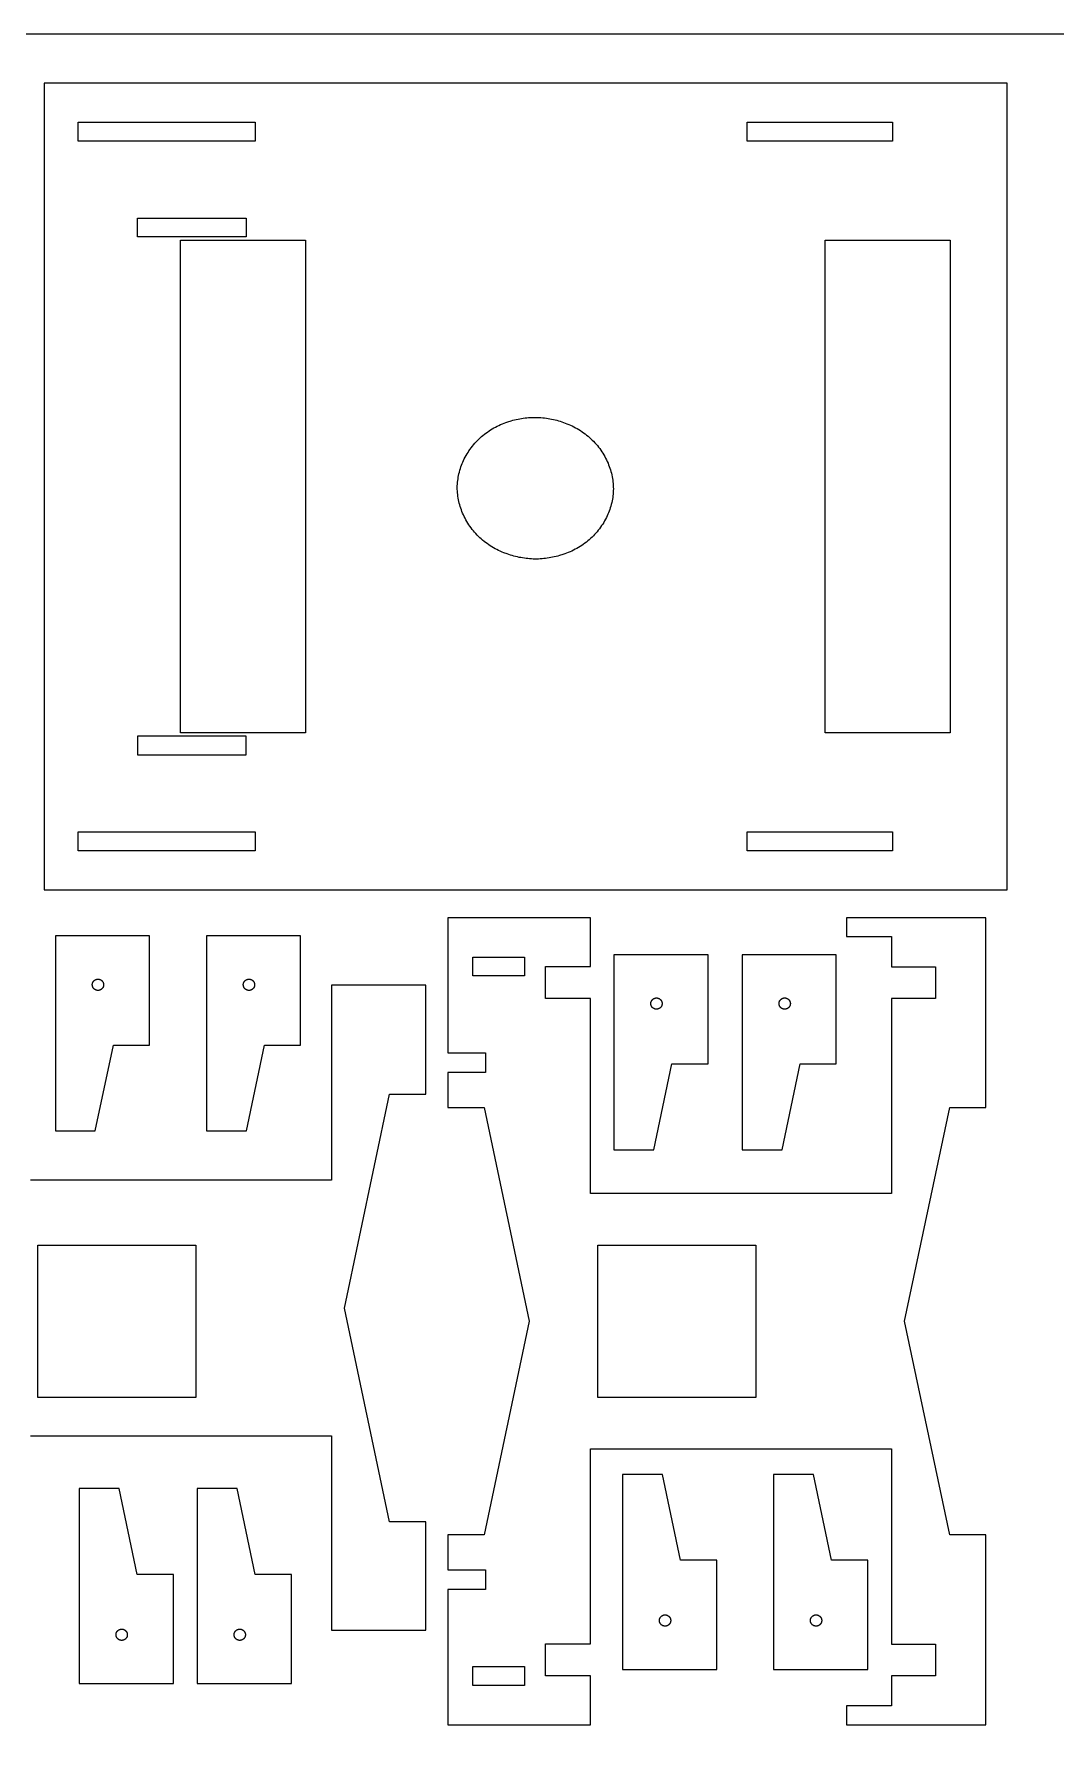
# Model space of a CAD drawing. Header units: metres. Extents: x 121.5 to 181.5, y 3.9 to 48.9.
# Drawn here: x 153.67 to 167.25, y 26.24 to 48.94 of the extents above; entities that cross this region are included whole.
import ezdxf

# ---------------------------------------------------------------- set-up
doc = ezdxf.new("R2010")
doc.units = ezdxf.units.M
doc.header["$LTSCALE"] = 0.001
doc.header["$MEASUREMENT"] = 0
for name, color, linetype, true_color in [('Default', 18, 'Continuous', 0x000000), ('Make2D$visible$lines$body_2', 150, 'Continuous', 0x0098ff), ('Make2D$visible$lines$Default', 18, 'Continuous', 0x000000)]:
    doc.layers.add(name, color=color, linetype=linetype, true_color=true_color)

msp = doc.modelspace()

# ---------------------------------------------------------------- linework, layer by layer
at = {"layer": 'Default'}
msp.add_lwpolyline([(181.478, 3.935), (181.478, 48.935), (121.478, 48.935), (121.478, 3.935)], close=True, dxfattribs=at)
at = {"layer": 'Make2D$visible$lines$body_2'}
for points in [[(159.172, 37.194), (159.172, 35.399)], [(161.069, 37.194), (159.172, 37.194)], [(161.069, 36.545), (161.069, 37.194)], [(164.469, 37.194), (164.469, 36.944)], [(166.321, 37.194), (164.469, 37.194)], [(166.321, 34.672), (166.321, 37.194)], [(164.469, 36.944), (165.069, 36.944)], [(165.069, 36.944), (165.069, 36.544)], [(159.504, 36.672), (160.191, 36.672)], [(159.504, 36.422), (159.504, 36.672)], [(160.191, 36.672), (160.191, 36.422)], [(160.469, 36.545), (161.069, 36.545)], [(160.469, 36.122), (160.469, 36.545)], [(165.069, 36.544), (165.652, 36.544)], [(165.652, 36.544), (165.652, 36.122)], [(160.191, 36.422), (159.504, 36.422)], [(157.626, 36.298), (157.626, 33.706)], [(158.877, 36.298), (157.626, 36.298)], [(158.877, 34.848), (158.877, 36.298)], [(161.069, 36.122), (160.469, 36.122)], [(161.069, 33.53), (161.069, 36.122)], [(165.069, 36.122), (165.069, 33.53)], [(165.652, 36.122), (165.069, 36.122)], [(159.172, 35.399), (159.672, 35.399)], [(159.672, 35.399), (159.672, 35.139)], [(159.172, 35.139), (159.172, 34.672)], [(159.672, 35.139), (159.172, 35.139)], [(157.797, 32.008), (158.397, 34.848)], [(158.397, 34.848), (158.877, 34.848)], [(159.172, 34.672), (159.653, 34.672)], [(159.653, 34.672), (160.253, 31.833)], [(165.241, 31.833), (165.841, 34.672)], [(165.841, 34.672), (166.321, 34.672)], [(157.626, 33.706), (153.626, 33.706)], [(165.069, 33.53), (161.069, 33.53)], [(153.72, 32.844), (155.821, 32.844)], [(153.72, 30.821), (153.72, 32.844)], [(155.821, 32.844), (155.821, 30.821)], [(161.163, 32.844), (163.265, 32.844)], [(161.163, 30.821), (161.163, 32.844)], [(163.265, 32.844), (163.265, 30.821)], [(158.397, 29.169), (157.797, 32.008)], [(160.253, 31.833), (159.653, 28.993)], [(165.841, 28.993), (165.241, 31.833)], [(155.821, 30.821), (153.72, 30.821)], [(163.265, 30.821), (161.163, 30.821)], [(153.626, 30.311), (157.626, 30.311)], [(157.626, 30.311), (157.626, 27.728)], [(161.069, 30.135), (165.069, 30.135)], [(161.069, 27.546), (161.069, 30.135)], [(165.069, 30.135), (165.069, 27.543)], [(158.877, 29.169), (158.397, 29.169)], [(158.877, 27.728), (158.877, 29.169)], [(159.172, 28.993), (159.172, 28.527)], [(159.653, 28.993), (159.172, 28.993)], [(166.321, 28.993), (165.841, 28.993)], [(166.321, 26.471), (166.321, 28.993)], [(159.172, 28.527), (159.672, 28.527)], [(159.672, 28.527), (159.672, 28.267)], [(159.172, 28.267), (159.172, 26.471)], [(159.672, 28.267), (159.172, 28.267)], [(157.626, 27.728), (158.877, 27.728)], [(160.469, 27.546), (161.069, 27.546)], [(160.469, 27.121), (160.469, 27.546)], [(165.069, 27.543), (165.652, 27.543)], [(165.652, 27.543), (165.652, 27.121)], [(159.504, 27.243), (160.191, 27.243)], [(159.504, 26.993), (159.504, 27.243)], [(160.191, 27.243), (160.191, 26.993)], [(161.069, 27.121), (160.469, 27.121)], [(161.069, 26.471), (161.069, 27.121)], [(165.069, 27.121), (165.069, 26.721)], [(165.652, 27.121), (165.069, 27.121)], [(160.191, 26.993), (159.504, 26.993)], [(164.469, 26.721), (164.469, 26.471)], [(165.069, 26.721), (164.469, 26.721)], [(159.172, 26.471), (161.069, 26.471)], [(164.469, 26.471), (166.321, 26.471)]]:
    msp.add_lwpolyline(points, dxfattribs=at)
at = {"layer": 'Make2D$visible$lines$Default'}
for points in [[(166.605, 48.286), (153.806, 48.286)], [(153.806, 48.286), (153.806, 37.563)], [(166.605, 37.563), (166.605, 48.286)], [(154.26, 47.764), (156.61, 47.764)], [(154.26, 47.514), (154.26, 47.764)], [(156.61, 47.764), (156.61, 47.514)], [(163.151, 47.764), (165.079, 47.764)], [(163.151, 47.514), (163.151, 47.764)], [(165.079, 47.764), (165.079, 47.514)], [(156.61, 47.514), (154.26, 47.514)], [(165.079, 47.514), (163.151, 47.514)], [(155.046, 46.49), (156.492, 46.49)], [(155.046, 46.24), (155.046, 46.49)], [(156.492, 46.49), (156.492, 46.24)], [(156.492, 46.24), (155.046, 46.24)], [(155.62, 46.196), (157.281, 46.196)], [(155.62, 39.653), (155.62, 46.196)], [(157.281, 46.196), (157.281, 42.924)], [(164.186, 46.196), (165.847, 46.196)], [(164.186, 39.653), (164.186, 46.196)], [(165.847, 46.196), (165.847, 42.924)], [(157.281, 42.924), (157.281, 39.653)], [(165.847, 42.924), (165.847, 39.653)], [(155.046, 39.608), (155.046, 39.358)], [(156.492, 39.608), (155.046, 39.608)], [(157.281, 39.653), (155.62, 39.653)], [(156.492, 39.358), (156.492, 39.608)], [(165.847, 39.653), (164.186, 39.653)], [(155.046, 39.358), (156.492, 39.358)], [(154.26, 38.335), (156.61, 38.335)], [(154.26, 38.085), (154.26, 38.335)], [(156.61, 38.335), (156.61, 38.085)], [(163.151, 38.335), (165.079, 38.335)], [(163.151, 38.085), (163.151, 38.335)], [(165.079, 38.335), (165.079, 38.085)], [(156.61, 38.085), (154.26, 38.085)], [(165.079, 38.085), (163.151, 38.085)], [(153.806, 37.563), (166.605, 37.563)], [(153.956, 36.953), (153.956, 34.361)], [(155.207, 36.953), (153.956, 36.953)], [(155.207, 35.503), (155.207, 36.953)], [(155.963, 36.953), (155.963, 34.361)], [(157.214, 36.953), (155.963, 36.953)], [(157.214, 35.503), (157.214, 36.953)], [(161.379, 36.703), (161.379, 34.111)], [(162.63, 36.703), (161.379, 36.703)], [(162.63, 35.253), (162.63, 36.703)], [(163.083, 36.703), (163.083, 34.111)], [(164.334, 36.703), (163.083, 36.703)], [(164.334, 35.253), (164.334, 36.703)], [(154.486, 34.361), (154.727, 35.503)], [(154.727, 35.503), (155.207, 35.503)], [(156.493, 34.361), (156.734, 35.503)], [(156.734, 35.503), (157.214, 35.503)], [(161.909, 34.111), (162.15, 35.253)], [(162.15, 35.253), (162.63, 35.253)], [(163.613, 34.111), (163.854, 35.253)], [(163.854, 35.253), (164.334, 35.253)], [(153.956, 34.361), (154.486, 34.361)], [(155.963, 34.361), (156.493, 34.361)], [(161.379, 34.111), (161.909, 34.111)], [(163.083, 34.111), (163.613, 34.111)], [(162.023, 29.798), (161.493, 29.798)], [(161.493, 29.798), (161.493, 27.206)], [(162.264, 28.656), (162.023, 29.798)], [(164.03, 29.798), (163.5, 29.798)], [(163.5, 29.798), (163.5, 27.206)], [(164.271, 28.656), (164.03, 29.798)], [(154.801, 29.609), (154.271, 29.609)], [(154.271, 29.609), (154.271, 27.017)], [(155.043, 28.467), (154.801, 29.609)], [(156.37, 29.609), (155.84, 29.609)], [(155.84, 29.609), (155.84, 27.017)], [(156.612, 28.467), (156.37, 29.609)], [(162.744, 28.656), (162.264, 28.656)], [(162.744, 27.206), (162.744, 28.656)], [(164.751, 28.656), (164.271, 28.656)], [(164.751, 27.206), (164.751, 28.656)], [(155.523, 28.467), (155.043, 28.467)], [(155.523, 27.017), (155.523, 28.467)], [(157.092, 28.467), (156.612, 28.467)], [(157.092, 27.017), (157.092, 28.467)], [(154.271, 27.017), (155.523, 27.017)], [(155.84, 27.017), (157.092, 27.017)], [(161.493, 27.206), (162.744, 27.206)], [(163.5, 27.206), (164.751, 27.206)]]:
    msp.add_lwpolyline(points, dxfattribs=at)
for points in [[(159.297, 42.933), (159.298, 42.956), (159.3, 42.98), (159.302, 43.003), (159.306, 43.026), (159.309, 43.049), (159.314, 43.072), (159.319, 43.094), (159.324, 43.117), (159.33, 43.14), (159.337, 43.162), (159.345, 43.184), (159.352, 43.206), (159.361, 43.228), (159.37, 43.249), (159.38, 43.27), (159.39, 43.291), (159.401, 43.313), (159.413, 43.335), (159.426, 43.357), (159.439, 43.378), (159.452, 43.399), (159.467, 43.42), (159.481, 43.44), (159.497, 43.46), (159.513, 43.479), (159.529, 43.499), (159.546, 43.517), (159.563, 43.535), (159.581, 43.553), (159.599, 43.57), (159.618, 43.587), (159.636, 43.603), (159.656, 43.619), (159.676, 43.634), (159.697, 43.648), (159.718, 43.663), (159.739, 43.676), (159.76, 43.689), (159.782, 43.702), (159.804, 43.714), (159.827, 43.726), (159.85, 43.737), (159.873, 43.747), (159.896, 43.757), (159.919, 43.766), (159.943, 43.775), (159.967, 43.783), (160.013, 43.797), (160.036, 43.804), (160.058, 43.81), (160.081, 43.815), (160.104, 43.82), (160.128, 43.825), (160.151, 43.829), (160.174, 43.832), (160.198, 43.835), (160.221, 43.838), (160.245, 43.84), (160.268, 43.841), (160.292, 43.842), (160.315, 43.843), (160.339, 43.843), (160.362, 43.843), (160.386, 43.842), (160.409, 43.84), (160.433, 43.838), (160.456, 43.836), (160.48, 43.833), (160.503, 43.829), (160.526, 43.825), (160.549, 43.821), (160.573, 43.816), (160.596, 43.81), (160.618, 43.805), (160.641, 43.798), (160.664, 43.791), (160.686, 43.784), (160.708, 43.776), (160.754, 43.759), (160.777, 43.75), (160.8, 43.739), (160.823, 43.729), (160.845, 43.718), (160.868, 43.706), (160.89, 43.693), (160.911, 43.68), (160.933, 43.667), (160.954, 43.653), (160.975, 43.639), (160.995, 43.624), (161.015, 43.608), (161.034, 43.593), (161.054, 43.576), (161.072, 43.56), (161.09, 43.542), (161.108, 43.525), (161.125, 43.506), (161.142, 43.488), (161.158, 43.468), (161.173, 43.449), (161.189, 43.429), (161.203, 43.408), (161.217, 43.387), (161.231, 43.366), (161.244, 43.345), (161.256, 43.323), (161.268, 43.301), (161.279, 43.278), (161.29, 43.256), (161.3, 43.233), (161.308, 43.211), (161.317, 43.19), (161.324, 43.168), (161.332, 43.146), (161.338, 43.124), (161.344, 43.101), (161.35, 43.078), (161.354, 43.055), (161.359, 43.033), (161.362, 43.009), (161.365, 42.986), (161.367, 42.963), (161.369, 42.94), (161.37, 42.917), (161.371, 42.894), (161.37, 42.871), (161.369, 42.848), (161.367, 42.824), (161.365, 42.801), (161.362, 42.778), (161.358, 42.755), (161.354, 42.732), (161.349, 42.71), (161.343, 42.687), (161.337, 42.664), (161.33, 42.642), (161.323, 42.62), (161.315, 42.598), (161.306, 42.576), (161.297, 42.555), (161.288, 42.534), (161.278, 42.513), (161.266, 42.491), (161.255, 42.469), (161.242, 42.447), (161.229, 42.426), (161.215, 42.405), (161.201, 42.384), (161.186, 42.364), (161.171, 42.344), (161.155, 42.324), (161.139, 42.305), (161.122, 42.287), (161.105, 42.268), (161.087, 42.251), (161.069, 42.234), (161.05, 42.217), (161.031, 42.201), (161.012, 42.185), (160.992, 42.17), (160.971, 42.156), (160.95, 42.141), (160.929, 42.128), (160.907, 42.115), (160.885, 42.102), (160.863, 42.09), (160.841, 42.078), (160.818, 42.067), (160.795, 42.057), (160.772, 42.047), (160.748, 42.038), (160.725, 42.029), (160.701, 42.021), (160.655, 42.006), (160.632, 42), (160.609, 41.994), (160.586, 41.989), (160.563, 41.984), (160.54, 41.979), (160.517, 41.975), (160.493, 41.972), (160.47, 41.969), (160.446, 41.966), (160.423, 41.964), (160.399, 41.963), (160.376, 41.961), (160.352, 41.961), (160.329, 41.961), (160.305, 41.961), (160.282, 41.962), (160.258, 41.964), (160.235, 41.966), (160.211, 41.968), (160.188, 41.971), (160.165, 41.975), (160.141, 41.979), (160.118, 41.983), (160.095, 41.988), (160.072, 41.994), (160.049, 41.999), (160.026, 42.006), (160.004, 42.013), (159.982, 42.02), (159.959, 42.028), (159.914, 42.045), (159.891, 42.054), (159.868, 42.064), (159.845, 42.075), (159.822, 42.086), (159.8, 42.098), (159.778, 42.111), (159.756, 42.123), (159.735, 42.137), (159.714, 42.151), (159.693, 42.165), (159.673, 42.18), (159.653, 42.195), (159.633, 42.211), (159.614, 42.227), (159.595, 42.244), (159.577, 42.261), (159.56, 42.279), (159.543, 42.298), (159.526, 42.316), (159.51, 42.335), (159.494, 42.355), (159.479, 42.375), (159.465, 42.396), (159.45, 42.417), (159.437, 42.438), (159.424, 42.459), (159.412, 42.481), (159.4, 42.503), (159.389, 42.526), (159.378, 42.548), (159.368, 42.571), (159.359, 42.592), (159.351, 42.614), (159.343, 42.636), (159.336, 42.658), (159.329, 42.68), (159.323, 42.703), (159.318, 42.726), (159.313, 42.748), (159.309, 42.771), (159.305, 42.794), (159.302, 42.818), (159.3, 42.841), (159.298, 42.864), (159.297, 42.887), (159.297, 42.91)], [(154.521, 36.228), (154.519, 36.228), (154.518, 36.228), (154.516, 36.229), (154.514, 36.229), (154.513, 36.229), (154.511, 36.229), (154.509, 36.229), (154.507, 36.23), (154.506, 36.23), (154.504, 36.23), (154.502, 36.231), (154.5, 36.231), (154.499, 36.232), (154.497, 36.232), (154.495, 36.233), (154.494, 36.234), (154.492, 36.234), (154.49, 36.235), (154.488, 36.236), (154.487, 36.237), (154.485, 36.238), (154.483, 36.239), (154.482, 36.24), (154.48, 36.241), (154.478, 36.242), (154.477, 36.243), (154.475, 36.244), (154.474, 36.245), (154.472, 36.246), (154.471, 36.248), (154.469, 36.249), (154.468, 36.25), (154.467, 36.252), (154.465, 36.253), (154.464, 36.255), (154.463, 36.256), (154.462, 36.258), (154.461, 36.259), (154.459, 36.261), (154.458, 36.262), (154.457, 36.264), (154.456, 36.266), (154.455, 36.267), (154.454, 36.269), (154.454, 36.271), (154.453, 36.272), (154.452, 36.274), (154.451, 36.276), (154.451, 36.277), (154.45, 36.279), (154.45, 36.281), (154.449, 36.283), (154.449, 36.284), (154.448, 36.286), (154.448, 36.288), (154.447, 36.29), (154.447, 36.291), (154.447, 36.293), (154.447, 36.295), (154.446, 36.297), (154.446, 36.298), (154.446, 36.3), (154.446, 36.302), (154.446, 36.303), (154.446, 36.305), (154.446, 36.307), (154.446, 36.308), (154.446, 36.31), (154.447, 36.312), (154.447, 36.314), (154.447, 36.315), (154.447, 36.317), (154.448, 36.319), (154.448, 36.32), (154.449, 36.322), (154.449, 36.324), (154.45, 36.326), (154.45, 36.327), (154.451, 36.329), (154.451, 36.331), (154.452, 36.333), (154.453, 36.334), (154.454, 36.336), (154.454, 36.338), (154.455, 36.339), (154.456, 36.341), (154.457, 36.343), (154.458, 36.344), (154.459, 36.346), (154.461, 36.348), (154.462, 36.349), (154.463, 36.351), (154.464, 36.352), (154.465, 36.354), (154.467, 36.355), (154.468, 36.356), (154.469, 36.358), (154.471, 36.359), (154.472, 36.36), (154.474, 36.362), (154.475, 36.363), (154.477, 36.364), (154.478, 36.365), (154.48, 36.366), (154.482, 36.367), (154.483, 36.368), (154.485, 36.369), (154.487, 36.37), (154.488, 36.371), (154.49, 36.372), (154.492, 36.372), (154.494, 36.373), (154.495, 36.374), (154.497, 36.374), (154.499, 36.375), (154.5, 36.375), (154.502, 36.376), (154.504, 36.376), (154.506, 36.377), (154.507, 36.377), (154.509, 36.377), (154.511, 36.378), (154.513, 36.378), (154.514, 36.378), (154.516, 36.378), (154.518, 36.378), (154.519, 36.378), (154.521, 36.378), (154.523, 36.378), (154.524, 36.378), (154.526, 36.378), (154.528, 36.378), (154.53, 36.378), (154.531, 36.378), (154.533, 36.377), (154.535, 36.377), (154.537, 36.377), (154.538, 36.376), (154.54, 36.376), (154.542, 36.375), (154.543, 36.375), (154.545, 36.374), (154.547, 36.374), (154.549, 36.373), (154.55, 36.372), (154.552, 36.372), (154.554, 36.371), (154.556, 36.37), (154.557, 36.369), (154.559, 36.368), (154.561, 36.367), (154.562, 36.366), (154.564, 36.365), (154.565, 36.364), (154.567, 36.363), (154.568, 36.362), (154.57, 36.36), (154.571, 36.359), (154.573, 36.358), (154.574, 36.356), (154.575, 36.355), (154.577, 36.354), (154.578, 36.352), (154.579, 36.351), (154.581, 36.349), (154.582, 36.348), (154.583, 36.346), (154.584, 36.344), (154.585, 36.343), (154.586, 36.341), (154.587, 36.339), (154.588, 36.338), (154.589, 36.336), (154.589, 36.334), (154.59, 36.333), (154.591, 36.331), (154.592, 36.329), (154.592, 36.327), (154.593, 36.326), (154.593, 36.324), (154.594, 36.322), (154.594, 36.32), (154.595, 36.319), (154.595, 36.317), (154.595, 36.315), (154.595, 36.314), (154.596, 36.312), (154.596, 36.31), (154.596, 36.308), (154.596, 36.307), (154.596, 36.305), (154.596, 36.303), (154.596, 36.302), (154.596, 36.3), (154.596, 36.298), (154.596, 36.297), (154.596, 36.295), (154.595, 36.293), (154.595, 36.291), (154.595, 36.29), (154.595, 36.288), (154.594, 36.286), (154.594, 36.284), (154.593, 36.283), (154.593, 36.281), (154.592, 36.279), (154.592, 36.277), (154.591, 36.276), (154.59, 36.274), (154.589, 36.272), (154.589, 36.271), (154.588, 36.269), (154.587, 36.267), (154.586, 36.266), (154.585, 36.264), (154.584, 36.262), (154.583, 36.261), (154.582, 36.259), (154.581, 36.258), (154.579, 36.256), (154.578, 36.255), (154.577, 36.253), (154.575, 36.252), (154.574, 36.25), (154.573, 36.249), (154.571, 36.248), (154.57, 36.246), (154.568, 36.245), (154.567, 36.244), (154.565, 36.243), (154.564, 36.242), (154.562, 36.241), (154.561, 36.24), (154.559, 36.239), (154.557, 36.238), (154.556, 36.237), (154.554, 36.236), (154.552, 36.235), (154.55, 36.234), (154.549, 36.234), (154.547, 36.233), (154.545, 36.232), (154.543, 36.232), (154.542, 36.231), (154.54, 36.231), (154.538, 36.23), (154.537, 36.23), (154.535, 36.23), (154.533, 36.229), (154.531, 36.229), (154.53, 36.229), (154.528, 36.229), (154.526, 36.229), (154.524, 36.228), (154.523, 36.228)], [(156.528, 36.228), (156.526, 36.228), (156.525, 36.228), (156.523, 36.229), (156.521, 36.229), (156.52, 36.229), (156.518, 36.229), (156.516, 36.229), (156.514, 36.23), (156.513, 36.23), (156.511, 36.23), (156.509, 36.231), (156.507, 36.231), (156.506, 36.232), (156.504, 36.232), (156.502, 36.233), (156.5, 36.234), (156.499, 36.234), (156.497, 36.235), (156.495, 36.236), (156.494, 36.237), (156.492, 36.238), (156.49, 36.239), (156.489, 36.24), (156.487, 36.241), (156.485, 36.242), (156.484, 36.243), (156.482, 36.244), (156.481, 36.245), (156.479, 36.246), (156.478, 36.248), (156.476, 36.249), (156.475, 36.25), (156.474, 36.252), (156.472, 36.253), (156.471, 36.255), (156.47, 36.256), (156.469, 36.258), (156.467, 36.259), (156.466, 36.261), (156.465, 36.262), (156.464, 36.264), (156.463, 36.266), (156.462, 36.267), (156.461, 36.269), (156.461, 36.271), (156.46, 36.272), (156.459, 36.274), (156.458, 36.276), (156.458, 36.277), (156.457, 36.279), (156.456, 36.281), (156.456, 36.283), (156.455, 36.284), (156.455, 36.286), (156.455, 36.288), (156.454, 36.29), (156.454, 36.291), (156.454, 36.293), (156.454, 36.295), (156.453, 36.297), (156.453, 36.298), (156.453, 36.3), (156.453, 36.302), (156.453, 36.303), (156.453, 36.305), (156.453, 36.307), (156.453, 36.308), (156.453, 36.31), (156.454, 36.312), (156.454, 36.314), (156.454, 36.315), (156.454, 36.317), (156.455, 36.319), (156.455, 36.32), (156.455, 36.322), (156.456, 36.324), (156.456, 36.326), (156.457, 36.327), (156.458, 36.329), (156.458, 36.331), (156.459, 36.333), (156.46, 36.334), (156.461, 36.336), (156.461, 36.338), (156.462, 36.339), (156.463, 36.341), (156.464, 36.343), (156.465, 36.344), (156.466, 36.346), (156.467, 36.348), (156.469, 36.349), (156.47, 36.351), (156.471, 36.352), (156.472, 36.354), (156.474, 36.355), (156.475, 36.356), (156.476, 36.358), (156.478, 36.359), (156.479, 36.36), (156.481, 36.362), (156.482, 36.363), (156.484, 36.364), (156.485, 36.365), (156.487, 36.366), (156.489, 36.367), (156.49, 36.368), (156.492, 36.369), (156.494, 36.37), (156.495, 36.371), (156.497, 36.372), (156.499, 36.372), (156.5, 36.373), (156.502, 36.374), (156.504, 36.374), (156.506, 36.375), (156.507, 36.375), (156.509, 36.376), (156.511, 36.376), (156.513, 36.377), (156.514, 36.377), (156.516, 36.377), (156.518, 36.378), (156.52, 36.378), (156.521, 36.378), (156.523, 36.378), (156.525, 36.378), (156.526, 36.378), (156.528, 36.378), (156.53, 36.378), (156.531, 36.378), (156.533, 36.378), (156.535, 36.378), (156.536, 36.378), (156.538, 36.378), (156.54, 36.377), (156.542, 36.377), (156.543, 36.377), (156.545, 36.376), (156.547, 36.376), (156.549, 36.375), (156.55, 36.375), (156.552, 36.374), (156.554, 36.374), (156.556, 36.373), (156.557, 36.372), (156.559, 36.372), (156.561, 36.371), (156.562, 36.37), (156.564, 36.369), (156.566, 36.368), (156.567, 36.367), (156.569, 36.366), (156.571, 36.365), (156.572, 36.364), (156.574, 36.363), (156.575, 36.362), (156.577, 36.36), (156.578, 36.359), (156.58, 36.358), (156.581, 36.356), (156.582, 36.355), (156.584, 36.354), (156.585, 36.352), (156.586, 36.351), (156.587, 36.349), (156.589, 36.348), (156.59, 36.346), (156.591, 36.344), (156.592, 36.343), (156.593, 36.341), (156.594, 36.339), (156.595, 36.338), (156.596, 36.336), (156.596, 36.334), (156.597, 36.333), (156.598, 36.331), (156.598, 36.329), (156.599, 36.327), (156.6, 36.326), (156.6, 36.324), (156.601, 36.322), (156.601, 36.32), (156.601, 36.319), (156.602, 36.317), (156.602, 36.315), (156.602, 36.314), (156.603, 36.312), (156.603, 36.31), (156.603, 36.308), (156.603, 36.307), (156.603, 36.305), (156.603, 36.303), (156.603, 36.302), (156.603, 36.3), (156.603, 36.298), (156.603, 36.297), (156.603, 36.295), (156.602, 36.293), (156.602, 36.291), (156.602, 36.29), (156.601, 36.288), (156.601, 36.286), (156.601, 36.284), (156.6, 36.283), (156.6, 36.281), (156.599, 36.279), (156.598, 36.277), (156.598, 36.276), (156.597, 36.274), (156.596, 36.272), (156.596, 36.271), (156.595, 36.269), (156.594, 36.267), (156.593, 36.266), (156.592, 36.264), (156.591, 36.262), (156.59, 36.261), (156.589, 36.259), (156.587, 36.258), (156.586, 36.256), (156.585, 36.255), (156.584, 36.253), (156.582, 36.252), (156.581, 36.25), (156.58, 36.249), (156.578, 36.248), (156.577, 36.246), (156.575, 36.245), (156.574, 36.244), (156.572, 36.243), (156.571, 36.242), (156.569, 36.241), (156.567, 36.24), (156.566, 36.239), (156.564, 36.238), (156.562, 36.237), (156.561, 36.236), (156.559, 36.235), (156.557, 36.234), (156.556, 36.234), (156.554, 36.233), (156.552, 36.232), (156.55, 36.232), (156.549, 36.231), (156.547, 36.231), (156.545, 36.23), (156.543, 36.23), (156.542, 36.23), (156.54, 36.229), (156.538, 36.229), (156.536, 36.229), (156.535, 36.229), (156.533, 36.229), (156.531, 36.228), (156.53, 36.228)], [(161.944, 35.979), (161.942, 35.979), (161.94, 35.979), (161.939, 35.979), (161.937, 35.979), (161.935, 35.979), (161.934, 35.979), (161.932, 35.98), (161.93, 35.98), (161.928, 35.98), (161.927, 35.981), (161.925, 35.981), (161.923, 35.982), (161.921, 35.982), (161.92, 35.983), (161.918, 35.983), (161.916, 35.984), (161.914, 35.985), (161.913, 35.985), (161.911, 35.986), (161.909, 35.987), (161.908, 35.988), (161.906, 35.989), (161.904, 35.99), (161.903, 35.991), (161.901, 35.992), (161.9, 35.993), (161.898, 35.994), (161.897, 35.995), (161.895, 35.997), (161.894, 35.998), (161.892, 35.999), (161.891, 36.001), (161.889, 36.002), (161.888, 36.003), (161.887, 36.005), (161.886, 36.006), (161.884, 36.008), (161.883, 36.009), (161.882, 36.011), (161.881, 36.013), (161.88, 36.014), (161.879, 36.016), (161.878, 36.018), (161.877, 36.019), (161.876, 36.021), (161.876, 36.023), (161.875, 36.024), (161.874, 36.026), (161.873, 36.028), (161.873, 36.03), (161.872, 36.031), (161.872, 36.033), (161.871, 36.035), (161.871, 36.037), (161.87, 36.038), (161.87, 36.04), (161.87, 36.042), (161.869, 36.044), (161.869, 36.045), (161.869, 36.047), (161.869, 36.049), (161.869, 36.05), (161.869, 36.052), (161.869, 36.054), (161.869, 36.055), (161.869, 36.057), (161.869, 36.059), (161.869, 36.06), (161.869, 36.062), (161.869, 36.064), (161.87, 36.066), (161.87, 36.067), (161.87, 36.069), (161.871, 36.071), (161.871, 36.073), (161.872, 36.074), (161.872, 36.076), (161.873, 36.078), (161.873, 36.08), (161.874, 36.081), (161.875, 36.083), (161.876, 36.085), (161.876, 36.086), (161.877, 36.088), (161.878, 36.09), (161.879, 36.091), (161.88, 36.093), (161.881, 36.095), (161.882, 36.096), (161.883, 36.098), (161.884, 36.099), (161.886, 36.101), (161.887, 36.102), (161.888, 36.104), (161.889, 36.105), (161.891, 36.107), (161.892, 36.108), (161.894, 36.109), (161.895, 36.111), (161.897, 36.112), (161.898, 36.113), (161.9, 36.114), (161.901, 36.115), (161.903, 36.116), (161.904, 36.118), (161.906, 36.118), (161.908, 36.119), (161.909, 36.12), (161.911, 36.121), (161.913, 36.122), (161.914, 36.123), (161.916, 36.123), (161.918, 36.124), (161.92, 36.125), (161.921, 36.125), (161.923, 36.126), (161.925, 36.126), (161.927, 36.127), (161.928, 36.127), (161.93, 36.127), (161.932, 36.128), (161.934, 36.128), (161.935, 36.128), (161.937, 36.128), (161.939, 36.129), (161.94, 36.129), (161.942, 36.129), (161.944, 36.129), (161.945, 36.129), (161.947, 36.129), (161.949, 36.129), (161.951, 36.128), (161.952, 36.128), (161.954, 36.128), (161.956, 36.128), (161.957, 36.127), (161.959, 36.127), (161.961, 36.127), (161.963, 36.126), (161.964, 36.126), (161.966, 36.125), (161.968, 36.125), (161.97, 36.124), (161.971, 36.123), (161.973, 36.123), (161.975, 36.122), (161.977, 36.121), (161.978, 36.12), (161.98, 36.119), (161.982, 36.118), (161.983, 36.118), (161.985, 36.116), (161.986, 36.115), (161.988, 36.114), (161.99, 36.113), (161.991, 36.112), (161.993, 36.111), (161.994, 36.109), (161.995, 36.108), (161.997, 36.107), (161.998, 36.105), (162, 36.104), (162.001, 36.102), (162.002, 36.101), (162.003, 36.099), (162.004, 36.098), (162.005, 36.096), (162.007, 36.095), (162.008, 36.093), (162.009, 36.091), (162.01, 36.09), (162.01, 36.088), (162.011, 36.086), (162.012, 36.085), (162.013, 36.083), (162.014, 36.081), (162.014, 36.08), (162.015, 36.078), (162.015, 36.076), (162.016, 36.074), (162.016, 36.073), (162.017, 36.071), (162.017, 36.069), (162.018, 36.067), (162.018, 36.066), (162.018, 36.064), (162.018, 36.062), (162.018, 36.06), (162.019, 36.059), (162.019, 36.057), (162.019, 36.055), (162.019, 36.054), (162.019, 36.052), (162.019, 36.05), (162.019, 36.049), (162.018, 36.047), (162.018, 36.045), (162.018, 36.044), (162.018, 36.042), (162.018, 36.04), (162.017, 36.038), (162.017, 36.037), (162.016, 36.035), (162.016, 36.033), (162.015, 36.031), (162.015, 36.03), (162.014, 36.028), (162.014, 36.026), (162.013, 36.024), (162.012, 36.023), (162.011, 36.021), (162.01, 36.019), (162.01, 36.018), (162.009, 36.016), (162.008, 36.014), (162.007, 36.013), (162.005, 36.011), (162.004, 36.009), (162.003, 36.008), (162.002, 36.006), (162.001, 36.005), (162, 36.003), (161.998, 36.002), (161.997, 36.001), (161.995, 35.999), (161.994, 35.998), (161.993, 35.997), (161.991, 35.995), (161.99, 35.994), (161.988, 35.993), (161.986, 35.992), (161.985, 35.991), (161.983, 35.99), (161.982, 35.989), (161.98, 35.988), (161.978, 35.987), (161.977, 35.986), (161.975, 35.985), (161.973, 35.985), (161.971, 35.984), (161.97, 35.983), (161.968, 35.983), (161.966, 35.982), (161.964, 35.982), (161.963, 35.981), (161.961, 35.981), (161.959, 35.98), (161.957, 35.98), (161.956, 35.98), (161.954, 35.979), (161.952, 35.979), (161.951, 35.979), (161.949, 35.979), (161.947, 35.979), (161.945, 35.979)], [(163.648, 35.979), (163.646, 35.979), (163.644, 35.979), (163.643, 35.979), (163.641, 35.979), (163.639, 35.979), (163.638, 35.979), (163.636, 35.98), (163.634, 35.98), (163.632, 35.98), (163.631, 35.981), (163.629, 35.981), (163.627, 35.982), (163.625, 35.982), (163.624, 35.983), (163.622, 35.983), (163.62, 35.984), (163.618, 35.985), (163.617, 35.985), (163.615, 35.986), (163.613, 35.987), (163.612, 35.988), (163.61, 35.989), (163.608, 35.99), (163.607, 35.991), (163.605, 35.992), (163.604, 35.993), (163.602, 35.994), (163.601, 35.995), (163.599, 35.997), (163.598, 35.998), (163.596, 35.999), (163.595, 36.001), (163.593, 36.002), (163.592, 36.003), (163.591, 36.005), (163.59, 36.006), (163.588, 36.008), (163.587, 36.009), (163.586, 36.011), (163.585, 36.013), (163.584, 36.014), (163.583, 36.016), (163.582, 36.018), (163.581, 36.019), (163.58, 36.021), (163.58, 36.023), (163.579, 36.024), (163.578, 36.026), (163.577, 36.028), (163.577, 36.03), (163.576, 36.031), (163.576, 36.033), (163.575, 36.035), (163.575, 36.037), (163.574, 36.038), (163.574, 36.04), (163.574, 36.042), (163.573, 36.044), (163.573, 36.045), (163.573, 36.047), (163.573, 36.049), (163.573, 36.05), (163.573, 36.052), (163.573, 36.054), (163.573, 36.055), (163.573, 36.057), (163.573, 36.059), (163.573, 36.06), (163.573, 36.062), (163.573, 36.064), (163.574, 36.066), (163.574, 36.067), (163.574, 36.069), (163.575, 36.071), (163.575, 36.073), (163.576, 36.074), (163.576, 36.076), (163.577, 36.078), (163.577, 36.08), (163.578, 36.081), (163.579, 36.083), (163.58, 36.085), (163.58, 36.086), (163.581, 36.088), (163.582, 36.09), (163.583, 36.091), (163.584, 36.093), (163.585, 36.095), (163.586, 36.096), (163.587, 36.098), (163.588, 36.099), (163.59, 36.101), (163.591, 36.102), (163.592, 36.104), (163.593, 36.105), (163.595, 36.107), (163.596, 36.108), (163.598, 36.109), (163.599, 36.111), (163.601, 36.112), (163.602, 36.113), (163.604, 36.114), (163.605, 36.115), (163.607, 36.116), (163.608, 36.118), (163.61, 36.118), (163.612, 36.119), (163.613, 36.12), (163.615, 36.121), (163.617, 36.122), (163.618, 36.123), (163.62, 36.123), (163.622, 36.124), (163.624, 36.125), (163.625, 36.125), (163.627, 36.126), (163.629, 36.126), (163.631, 36.127), (163.632, 36.127), (163.634, 36.127), (163.636, 36.128), (163.638, 36.128), (163.639, 36.128), (163.641, 36.128), (163.643, 36.129), (163.644, 36.129), (163.646, 36.129), (163.648, 36.129), (163.649, 36.129), (163.651, 36.129), (163.653, 36.129), (163.655, 36.128), (163.656, 36.128), (163.658, 36.128), (163.66, 36.128), (163.661, 36.127), (163.663, 36.127), (163.665, 36.127), (163.667, 36.126), (163.668, 36.126), (163.67, 36.125), (163.672, 36.125), (163.674, 36.124), (163.675, 36.123), (163.677, 36.123), (163.679, 36.122), (163.681, 36.121), (163.682, 36.12), (163.684, 36.119), (163.686, 36.118), (163.687, 36.118), (163.689, 36.116), (163.69, 36.115), (163.692, 36.114), (163.694, 36.113), (163.695, 36.112), (163.697, 36.111), (163.698, 36.109), (163.699, 36.108), (163.701, 36.107), (163.702, 36.105), (163.703, 36.104), (163.705, 36.102), (163.706, 36.101), (163.707, 36.099), (163.708, 36.098), (163.709, 36.096), (163.711, 36.095), (163.712, 36.093), (163.713, 36.091), (163.714, 36.09), (163.714, 36.088), (163.715, 36.086), (163.716, 36.085), (163.717, 36.083), (163.718, 36.081), (163.718, 36.08), (163.719, 36.078), (163.719, 36.076), (163.72, 36.074), (163.72, 36.073), (163.721, 36.071), (163.721, 36.069), (163.722, 36.067), (163.722, 36.066), (163.722, 36.064), (163.722, 36.062), (163.722, 36.06), (163.723, 36.059), (163.723, 36.057), (163.723, 36.055), (163.723, 36.054), (163.723, 36.052), (163.723, 36.05), (163.723, 36.049), (163.722, 36.047), (163.722, 36.045), (163.722, 36.044), (163.722, 36.042), (163.722, 36.04), (163.721, 36.038), (163.721, 36.037), (163.72, 36.035), (163.72, 36.033), (163.719, 36.031), (163.719, 36.03), (163.718, 36.028), (163.718, 36.026), (163.717, 36.024), (163.716, 36.023), (163.715, 36.021), (163.714, 36.019), (163.714, 36.018), (163.713, 36.016), (163.712, 36.014), (163.711, 36.013), (163.709, 36.011), (163.708, 36.009), (163.707, 36.008), (163.706, 36.006), (163.705, 36.005), (163.703, 36.003), (163.702, 36.002), (163.701, 36.001), (163.699, 35.999), (163.698, 35.998), (163.697, 35.997), (163.695, 35.995), (163.694, 35.994), (163.692, 35.993), (163.69, 35.992), (163.689, 35.991), (163.687, 35.99), (163.686, 35.989), (163.684, 35.988), (163.682, 35.987), (163.681, 35.986), (163.679, 35.985), (163.677, 35.985), (163.675, 35.984), (163.674, 35.983), (163.672, 35.983), (163.67, 35.982), (163.668, 35.982), (163.667, 35.981), (163.665, 35.981), (163.663, 35.98), (163.661, 35.98), (163.66, 35.98), (163.658, 35.979), (163.656, 35.979), (163.655, 35.979), (163.653, 35.979), (163.651, 35.979), (163.649, 35.979)], [(162.058, 27.931), (162.06, 27.931), (162.061, 27.93), (162.063, 27.93), (162.065, 27.93), (162.067, 27.93), (162.068, 27.93), (162.07, 27.93), (162.072, 27.929), (162.074, 27.929), (162.075, 27.929), (162.077, 27.928), (162.079, 27.928), (162.081, 27.927), (162.082, 27.927), (162.084, 27.926), (162.086, 27.925), (162.087, 27.925), (162.089, 27.924), (162.091, 27.923), (162.093, 27.922), (162.094, 27.921), (162.096, 27.92), (162.098, 27.919), (162.099, 27.918), (162.101, 27.917), (162.102, 27.916), (162.104, 27.915), (162.105, 27.914), (162.107, 27.913), (162.108, 27.911), (162.11, 27.91), (162.111, 27.909), (162.113, 27.907), (162.114, 27.906), (162.115, 27.904), (162.116, 27.903), (162.118, 27.901), (162.119, 27.9), (162.12, 27.898), (162.121, 27.897), (162.122, 27.895), (162.123, 27.893), (162.124, 27.892), (162.125, 27.89), (162.126, 27.888), (162.126, 27.887), (162.127, 27.885), (162.128, 27.883), (162.129, 27.881), (162.129, 27.88), (162.13, 27.878), (162.13, 27.876), (162.131, 27.874), (162.131, 27.873), (162.132, 27.871), (162.132, 27.869), (162.132, 27.867), (162.132, 27.866), (162.133, 27.864), (162.133, 27.862), (162.133, 27.861), (162.133, 27.859), (162.133, 27.857), (162.133, 27.856), (162.133, 27.854), (162.133, 27.852), (162.133, 27.851), (162.133, 27.849), (162.133, 27.847), (162.132, 27.845), (162.132, 27.844), (162.132, 27.842), (162.132, 27.84), (162.131, 27.838), (162.131, 27.837), (162.13, 27.835), (162.13, 27.833), (162.129, 27.831), (162.129, 27.83), (162.128, 27.828), (162.127, 27.826), (162.126, 27.824), (162.126, 27.823), (162.125, 27.821), (162.124, 27.819), (162.123, 27.818), (162.122, 27.816), (162.121, 27.814), (162.12, 27.813), (162.119, 27.811), (162.118, 27.81), (162.116, 27.808), (162.115, 27.807), (162.114, 27.805), (162.113, 27.804), (162.111, 27.803), (162.11, 27.801), (162.108, 27.8), (162.107, 27.799), (162.105, 27.797), (162.104, 27.796), (162.102, 27.795), (162.101, 27.794), (162.099, 27.793), (162.098, 27.792), (162.096, 27.791), (162.094, 27.79), (162.093, 27.789), (162.091, 27.788), (162.089, 27.787), (162.087, 27.787), (162.086, 27.786), (162.084, 27.785), (162.082, 27.785), (162.081, 27.784), (162.079, 27.783), (162.077, 27.783), (162.075, 27.783), (162.074, 27.782), (162.072, 27.782), (162.07, 27.781), (162.068, 27.781), (162.067, 27.781), (162.065, 27.781), (162.063, 27.781), (162.061, 27.781), (162.06, 27.781), (162.058, 27.781), (162.056, 27.781), (162.055, 27.781), (162.053, 27.781), (162.051, 27.781), (162.05, 27.781), (162.048, 27.781), (162.046, 27.781), (162.044, 27.782), (162.043, 27.782), (162.041, 27.783), (162.039, 27.783), (162.037, 27.783), (162.036, 27.784), (162.034, 27.785), (162.032, 27.785), (162.031, 27.786), (162.029, 27.787), (162.027, 27.787), (162.025, 27.788), (162.024, 27.789), (162.022, 27.79), (162.02, 27.791), (162.019, 27.792), (162.017, 27.793), (162.015, 27.794), (162.014, 27.795), (162.012, 27.796), (162.011, 27.797), (162.009, 27.799), (162.008, 27.8), (162.006, 27.801), (162.005, 27.803), (162.004, 27.804), (162.002, 27.805), (162.001, 27.807), (162, 27.808), (161.999, 27.81), (161.998, 27.811), (161.996, 27.813), (161.995, 27.814), (161.994, 27.816), (161.993, 27.818), (161.992, 27.819), (161.991, 27.821), (161.991, 27.823), (161.99, 27.824), (161.989, 27.826), (161.988, 27.828), (161.988, 27.83), (161.987, 27.831), (161.987, 27.833), (161.986, 27.835), (161.986, 27.837), (161.985, 27.838), (161.985, 27.84), (161.984, 27.842), (161.984, 27.844), (161.984, 27.845), (161.984, 27.847), (161.983, 27.849), (161.983, 27.851), (161.983, 27.852), (161.983, 27.854), (161.983, 27.856), (161.983, 27.857), (161.983, 27.859), (161.983, 27.861), (161.983, 27.862), (161.984, 27.864), (161.984, 27.866), (161.984, 27.867), (161.984, 27.869), (161.985, 27.871), (161.985, 27.873), (161.986, 27.874), (161.986, 27.876), (161.987, 27.878), (161.987, 27.88), (161.988, 27.881), (161.988, 27.883), (161.989, 27.885), (161.99, 27.887), (161.991, 27.888), (161.991, 27.89), (161.992, 27.892), (161.993, 27.893), (161.994, 27.895), (161.995, 27.897), (161.996, 27.898), (161.998, 27.9), (161.999, 27.901), (162, 27.903), (162.001, 27.904), (162.002, 27.906), (162.004, 27.907), (162.005, 27.909), (162.006, 27.91), (162.008, 27.911), (162.009, 27.913), (162.011, 27.914), (162.012, 27.915), (162.014, 27.916), (162.015, 27.917), (162.017, 27.918), (162.019, 27.919), (162.02, 27.92), (162.022, 27.921), (162.024, 27.922), (162.025, 27.923), (162.027, 27.924), (162.029, 27.925), (162.031, 27.925), (162.032, 27.926), (162.034, 27.927), (162.036, 27.927), (162.037, 27.928), (162.039, 27.928), (162.041, 27.929), (162.043, 27.929), (162.044, 27.929), (162.046, 27.93), (162.048, 27.93), (162.05, 27.93), (162.051, 27.93), (162.053, 27.93), (162.055, 27.93), (162.056, 27.931)], [(164.065, 27.931), (164.067, 27.931), (164.068, 27.93), (164.07, 27.93), (164.072, 27.93), (164.073, 27.93), (164.075, 27.93), (164.077, 27.93), (164.079, 27.929), (164.08, 27.929), (164.082, 27.929), (164.084, 27.928), (164.086, 27.928), (164.087, 27.927), (164.089, 27.927), (164.091, 27.926), (164.093, 27.925), (164.094, 27.925), (164.096, 27.924), (164.098, 27.923), (164.099, 27.922), (164.101, 27.921), (164.103, 27.92), (164.104, 27.919), (164.106, 27.918), (164.108, 27.917), (164.109, 27.916), (164.111, 27.915), (164.112, 27.914), (164.114, 27.913), (164.115, 27.911), (164.117, 27.91), (164.118, 27.909), (164.119, 27.907), (164.121, 27.906), (164.122, 27.904), (164.123, 27.903), (164.124, 27.901), (164.126, 27.9), (164.127, 27.898), (164.128, 27.897), (164.129, 27.895), (164.13, 27.893), (164.131, 27.892), (164.132, 27.89), (164.133, 27.888), (164.133, 27.887), (164.134, 27.885), (164.135, 27.883), (164.135, 27.881), (164.136, 27.88), (164.137, 27.878), (164.137, 27.876), (164.138, 27.874), (164.138, 27.873), (164.138, 27.871), (164.139, 27.869), (164.139, 27.867), (164.139, 27.866), (164.14, 27.864), (164.14, 27.862), (164.14, 27.861), (164.14, 27.859), (164.14, 27.857), (164.14, 27.856), (164.14, 27.854), (164.14, 27.852), (164.14, 27.851), (164.14, 27.849), (164.14, 27.847), (164.139, 27.845), (164.139, 27.844), (164.139, 27.842), (164.138, 27.84), (164.138, 27.838), (164.138, 27.837), (164.137, 27.835), (164.137, 27.833), (164.136, 27.831), (164.135, 27.83), (164.135, 27.828), (164.134, 27.826), (164.133, 27.824), (164.133, 27.823), (164.132, 27.821), (164.131, 27.819), (164.13, 27.818), (164.129, 27.816), (164.128, 27.814), (164.127, 27.813), (164.126, 27.811), (164.124, 27.81), (164.123, 27.808), (164.122, 27.807), (164.121, 27.805), (164.119, 27.804), (164.118, 27.803), (164.117, 27.801), (164.115, 27.8), (164.114, 27.799), (164.112, 27.797), (164.111, 27.796), (164.109, 27.795), (164.108, 27.794), (164.106, 27.793), (164.104, 27.792), (164.103, 27.791), (164.101, 27.79), (164.099, 27.789), (164.098, 27.788), (164.096, 27.787), (164.094, 27.787), (164.093, 27.786), (164.091, 27.785), (164.089, 27.785), (164.087, 27.784), (164.086, 27.783), (164.084, 27.783), (164.082, 27.783), (164.08, 27.782), (164.079, 27.782), (164.077, 27.781), (164.075, 27.781), (164.073, 27.781), (164.072, 27.781), (164.07, 27.781), (164.068, 27.781), (164.067, 27.781), (164.065, 27.781), (164.063, 27.781), (164.062, 27.781), (164.06, 27.781), (164.058, 27.781), (164.057, 27.781), (164.055, 27.781), (164.053, 27.781), (164.051, 27.782), (164.05, 27.782), (164.048, 27.783), (164.046, 27.783), (164.044, 27.783), (164.043, 27.784), (164.041, 27.785), (164.039, 27.785), (164.037, 27.786), (164.036, 27.787), (164.034, 27.787), (164.032, 27.788), (164.031, 27.789), (164.029, 27.79), (164.027, 27.791), (164.026, 27.792), (164.024, 27.793), (164.022, 27.794), (164.021, 27.795), (164.019, 27.796), (164.018, 27.797), (164.016, 27.799), (164.015, 27.8), (164.013, 27.801), (164.012, 27.803), (164.011, 27.804), (164.009, 27.805), (164.008, 27.807), (164.007, 27.808), (164.006, 27.81), (164.004, 27.811), (164.003, 27.813), (164.002, 27.814), (164.001, 27.816), (164, 27.818), (163.999, 27.819), (163.998, 27.821), (163.998, 27.823), (163.997, 27.824), (163.996, 27.826), (163.995, 27.828), (163.995, 27.83), (163.994, 27.831), (163.993, 27.833), (163.993, 27.835), (163.992, 27.837), (163.992, 27.838), (163.992, 27.84), (163.991, 27.842), (163.991, 27.844), (163.991, 27.845), (163.991, 27.847), (163.99, 27.849), (163.99, 27.851), (163.99, 27.852), (163.99, 27.854), (163.99, 27.856), (163.99, 27.857), (163.99, 27.859), (163.99, 27.861), (163.99, 27.862), (163.991, 27.864), (163.991, 27.866), (163.991, 27.867), (163.991, 27.869), (163.992, 27.871), (163.992, 27.873), (163.992, 27.874), (163.993, 27.876), (163.993, 27.878), (163.994, 27.88), (163.995, 27.881), (163.995, 27.883), (163.996, 27.885), (163.997, 27.887), (163.998, 27.888), (163.998, 27.89), (163.999, 27.892), (164, 27.893), (164.001, 27.895), (164.002, 27.897), (164.003, 27.898), (164.004, 27.9), (164.006, 27.901), (164.007, 27.903), (164.008, 27.904), (164.009, 27.906), (164.011, 27.907), (164.012, 27.909), (164.013, 27.91), (164.015, 27.911), (164.016, 27.913), (164.018, 27.914), (164.019, 27.915), (164.021, 27.916), (164.022, 27.917), (164.024, 27.918), (164.026, 27.919), (164.027, 27.92), (164.029, 27.921), (164.031, 27.922), (164.032, 27.923), (164.034, 27.924), (164.036, 27.925), (164.037, 27.925), (164.039, 27.926), (164.041, 27.927), (164.043, 27.927), (164.044, 27.928), (164.046, 27.928), (164.048, 27.929), (164.05, 27.929), (164.051, 27.929), (164.053, 27.93), (164.055, 27.93), (164.057, 27.93), (164.058, 27.93), (164.06, 27.93), (164.062, 27.93), (164.063, 27.931)], [(154.836, 27.742), (154.838, 27.742), (154.84, 27.741), (154.841, 27.741), (154.843, 27.741), (154.845, 27.741), (154.847, 27.741), (154.848, 27.741), (154.85, 27.74), (154.852, 27.74), (154.854, 27.74), (154.855, 27.739), (154.857, 27.739), (154.859, 27.738), (154.861, 27.738), (154.862, 27.737), (154.864, 27.736), (154.866, 27.736), (154.867, 27.735), (154.869, 27.734), (154.871, 27.733), (154.873, 27.732), (154.874, 27.731), (154.876, 27.73), (154.877, 27.729), (154.879, 27.728), (154.881, 27.727), (154.882, 27.726), (154.884, 27.725), (154.885, 27.724), (154.887, 27.722), (154.888, 27.721), (154.889, 27.72), (154.891, 27.718), (154.892, 27.717), (154.893, 27.715), (154.895, 27.714), (154.896, 27.712), (154.897, 27.711), (154.898, 27.709), (154.899, 27.708), (154.9, 27.706), (154.901, 27.704), (154.902, 27.703), (154.903, 27.701), (154.904, 27.699), (154.905, 27.698), (154.905, 27.696), (154.906, 27.694), (154.907, 27.692), (154.907, 27.691), (154.908, 27.689), (154.909, 27.687), (154.909, 27.685), (154.909, 27.684), (154.91, 27.682), (154.91, 27.68), (154.91, 27.678), (154.911, 27.677), (154.911, 27.675), (154.911, 27.673), (154.911, 27.672), (154.911, 27.67), (154.911, 27.668), (154.911, 27.667), (154.911, 27.665), (154.911, 27.663), (154.911, 27.662), (154.911, 27.66), (154.911, 27.658), (154.911, 27.656), (154.91, 27.655), (154.91, 27.653), (154.91, 27.651), (154.909, 27.649), (154.909, 27.648), (154.909, 27.646), (154.908, 27.644), (154.907, 27.642), (154.907, 27.641), (154.906, 27.639), (154.905, 27.637), (154.905, 27.636), (154.904, 27.634), (154.903, 27.632), (154.902, 27.63), (154.901, 27.629), (154.9, 27.627), (154.899, 27.626), (154.898, 27.624), (154.897, 27.622), (154.896, 27.621), (154.895, 27.619), (154.893, 27.618), (154.892, 27.616), (154.891, 27.615), (154.889, 27.614), (154.888, 27.612), (154.887, 27.611), (154.885, 27.61), (154.884, 27.608), (154.882, 27.607), (154.881, 27.606), (154.879, 27.605), (154.877, 27.604), (154.876, 27.603), (154.874, 27.602), (154.873, 27.601), (154.871, 27.6), (154.869, 27.599), (154.867, 27.598), (154.866, 27.598), (154.864, 27.597), (154.862, 27.596), (154.861, 27.596), (154.859, 27.595), (154.857, 27.594), (154.855, 27.594), (154.854, 27.594), (154.852, 27.593), (154.85, 27.593), (154.848, 27.593), (154.847, 27.592), (154.845, 27.592), (154.843, 27.592), (154.841, 27.592), (154.84, 27.592), (154.838, 27.592), (154.836, 27.592), (154.835, 27.592), (154.833, 27.592), (154.831, 27.592), (154.83, 27.592), (154.828, 27.592), (154.826, 27.592), (154.825, 27.593), (154.823, 27.593), (154.821, 27.593), (154.819, 27.594), (154.818, 27.594), (154.816, 27.594), (154.814, 27.595), (154.812, 27.596), (154.811, 27.596), (154.809, 27.597), (154.807, 27.598), (154.805, 27.598), (154.804, 27.599), (154.802, 27.6), (154.8, 27.601), (154.799, 27.602), (154.797, 27.603), (154.795, 27.604), (154.794, 27.605), (154.792, 27.606), (154.791, 27.607), (154.789, 27.608), (154.788, 27.61), (154.786, 27.611), (154.785, 27.612), (154.783, 27.614), (154.782, 27.615), (154.781, 27.616), (154.779, 27.618), (154.778, 27.619), (154.777, 27.621), (154.776, 27.622), (154.775, 27.624), (154.774, 27.626), (154.773, 27.627), (154.772, 27.629), (154.771, 27.63), (154.77, 27.632), (154.769, 27.634), (154.768, 27.636), (154.767, 27.637), (154.767, 27.639), (154.766, 27.641), (154.765, 27.642), (154.765, 27.644), (154.764, 27.646), (154.764, 27.648), (154.763, 27.649), (154.763, 27.651), (154.763, 27.653), (154.762, 27.655), (154.762, 27.656), (154.762, 27.658), (154.762, 27.66), (154.762, 27.662), (154.762, 27.663), (154.761, 27.665), (154.761, 27.667), (154.761, 27.668), (154.762, 27.67), (154.762, 27.672), (154.762, 27.673), (154.762, 27.675), (154.762, 27.677), (154.762, 27.678), (154.763, 27.68), (154.763, 27.682), (154.763, 27.684), (154.764, 27.685), (154.764, 27.687), (154.765, 27.689), (154.765, 27.691), (154.766, 27.692), (154.767, 27.694), (154.767, 27.696), (154.768, 27.698), (154.769, 27.699), (154.77, 27.701), (154.771, 27.703), (154.772, 27.704), (154.773, 27.706), (154.774, 27.708), (154.775, 27.709), (154.776, 27.711), (154.777, 27.712), (154.778, 27.714), (154.779, 27.715), (154.781, 27.717), (154.782, 27.718), (154.783, 27.72), (154.785, 27.721), (154.786, 27.722), (154.788, 27.724), (154.789, 27.725), (154.791, 27.726), (154.792, 27.727), (154.794, 27.728), (154.795, 27.729), (154.797, 27.73), (154.799, 27.731), (154.8, 27.732), (154.802, 27.733), (154.804, 27.734), (154.805, 27.735), (154.807, 27.736), (154.809, 27.736), (154.811, 27.737), (154.812, 27.738), (154.814, 27.738), (154.816, 27.739), (154.818, 27.739), (154.819, 27.74), (154.821, 27.74), (154.823, 27.74), (154.825, 27.741), (154.826, 27.741), (154.828, 27.741), (154.83, 27.741), (154.831, 27.741), (154.833, 27.741), (154.835, 27.742)], [(156.405, 27.742), (156.407, 27.742), (156.409, 27.741), (156.41, 27.741), (156.412, 27.741), (156.414, 27.741), (156.416, 27.741), (156.417, 27.741), (156.419, 27.74), (156.421, 27.74), (156.423, 27.74), (156.424, 27.739), (156.426, 27.739), (156.428, 27.738), (156.43, 27.738), (156.431, 27.737), (156.433, 27.736), (156.435, 27.736), (156.436, 27.735), (156.438, 27.734), (156.44, 27.733), (156.442, 27.732), (156.443, 27.731), (156.445, 27.73), (156.446, 27.729), (156.448, 27.728), (156.45, 27.727), (156.451, 27.726), (156.453, 27.725), (156.454, 27.724), (156.456, 27.722), (156.457, 27.721), (156.458, 27.72), (156.46, 27.718), (156.461, 27.717), (156.462, 27.715), (156.464, 27.714), (156.465, 27.712), (156.466, 27.711), (156.467, 27.709), (156.468, 27.708), (156.469, 27.706), (156.47, 27.704), (156.471, 27.703), (156.472, 27.701), (156.473, 27.699), (156.474, 27.698), (156.474, 27.696), (156.475, 27.694), (156.476, 27.692), (156.476, 27.691), (156.477, 27.689), (156.478, 27.687), (156.478, 27.685), (156.478, 27.684), (156.479, 27.682), (156.479, 27.68), (156.479, 27.678), (156.48, 27.677), (156.48, 27.675), (156.48, 27.673), (156.48, 27.672), (156.48, 27.67), (156.48, 27.668), (156.48, 27.667), (156.48, 27.665), (156.48, 27.663), (156.48, 27.662), (156.48, 27.66), (156.48, 27.658), (156.48, 27.656), (156.479, 27.655), (156.479, 27.653), (156.479, 27.651), (156.478, 27.649), (156.478, 27.648), (156.478, 27.646), (156.477, 27.644), (156.476, 27.642), (156.476, 27.641), (156.475, 27.639), (156.474, 27.637), (156.474, 27.636), (156.473, 27.634), (156.472, 27.632), (156.471, 27.63), (156.47, 27.629), (156.469, 27.627), (156.468, 27.626), (156.467, 27.624), (156.466, 27.622), (156.465, 27.621), (156.464, 27.619), (156.462, 27.618), (156.461, 27.616), (156.46, 27.615), (156.458, 27.614), (156.457, 27.612), (156.456, 27.611), (156.454, 27.61), (156.453, 27.608), (156.451, 27.607), (156.45, 27.606), (156.448, 27.605), (156.446, 27.604), (156.445, 27.603), (156.443, 27.602), (156.442, 27.601), (156.44, 27.6), (156.438, 27.599), (156.436, 27.598), (156.435, 27.598), (156.433, 27.597), (156.431, 27.596), (156.43, 27.596), (156.428, 27.595), (156.426, 27.594), (156.424, 27.594), (156.423, 27.594), (156.421, 27.593), (156.419, 27.593), (156.417, 27.593), (156.416, 27.592), (156.414, 27.592), (156.412, 27.592), (156.41, 27.592), (156.409, 27.592), (156.407, 27.592), (156.405, 27.592), (156.404, 27.592), (156.402, 27.592), (156.4, 27.592), (156.399, 27.592), (156.397, 27.592), (156.395, 27.592), (156.394, 27.593), (156.392, 27.593), (156.39, 27.593), (156.388, 27.594), (156.387, 27.594), (156.385, 27.594), (156.383, 27.595), (156.381, 27.596), (156.38, 27.596), (156.378, 27.597), (156.376, 27.598), (156.374, 27.598), (156.373, 27.599), (156.371, 27.6), (156.369, 27.601), (156.368, 27.602), (156.366, 27.603), (156.364, 27.604), (156.363, 27.605), (156.361, 27.606), (156.36, 27.607), (156.358, 27.608), (156.357, 27.61), (156.355, 27.611), (156.354, 27.612), (156.352, 27.614), (156.351, 27.615), (156.35, 27.616), (156.348, 27.618), (156.347, 27.619), (156.346, 27.621), (156.345, 27.622), (156.344, 27.624), (156.343, 27.626), (156.342, 27.627), (156.341, 27.629), (156.34, 27.63), (156.339, 27.632), (156.338, 27.634), (156.337, 27.636), (156.336, 27.637), (156.336, 27.639), (156.335, 27.641), (156.334, 27.642), (156.334, 27.644), (156.333, 27.646), (156.333, 27.648), (156.332, 27.649), (156.332, 27.651), (156.332, 27.653), (156.331, 27.655), (156.331, 27.656), (156.331, 27.658), (156.331, 27.66), (156.331, 27.662), (156.331, 27.663), (156.33, 27.665), (156.33, 27.667), (156.33, 27.668), (156.331, 27.67), (156.331, 27.672), (156.331, 27.673), (156.331, 27.675), (156.331, 27.677), (156.331, 27.678), (156.332, 27.68), (156.332, 27.682), (156.332, 27.684), (156.333, 27.685), (156.333, 27.687), (156.334, 27.689), (156.334, 27.691), (156.335, 27.692), (156.336, 27.694), (156.336, 27.696), (156.337, 27.698), (156.338, 27.699), (156.339, 27.701), (156.34, 27.703), (156.341, 27.704), (156.342, 27.706), (156.343, 27.708), (156.344, 27.709), (156.345, 27.711), (156.346, 27.712), (156.347, 27.714), (156.348, 27.715), (156.35, 27.717), (156.351, 27.718), (156.352, 27.72), (156.354, 27.721), (156.355, 27.722), (156.357, 27.724), (156.358, 27.725), (156.36, 27.726), (156.361, 27.727), (156.363, 27.728), (156.364, 27.729), (156.366, 27.73), (156.368, 27.731), (156.369, 27.732), (156.371, 27.733), (156.373, 27.734), (156.374, 27.735), (156.376, 27.736), (156.378, 27.736), (156.38, 27.737), (156.381, 27.738), (156.383, 27.738), (156.385, 27.739), (156.387, 27.739), (156.388, 27.74), (156.39, 27.74), (156.392, 27.74), (156.394, 27.741), (156.395, 27.741), (156.397, 27.741), (156.399, 27.741), (156.4, 27.741), (156.402, 27.741), (156.404, 27.742)]]:
    msp.add_lwpolyline(points, close=True, dxfattribs=at)

doc.saveas('drawing.dxf')
